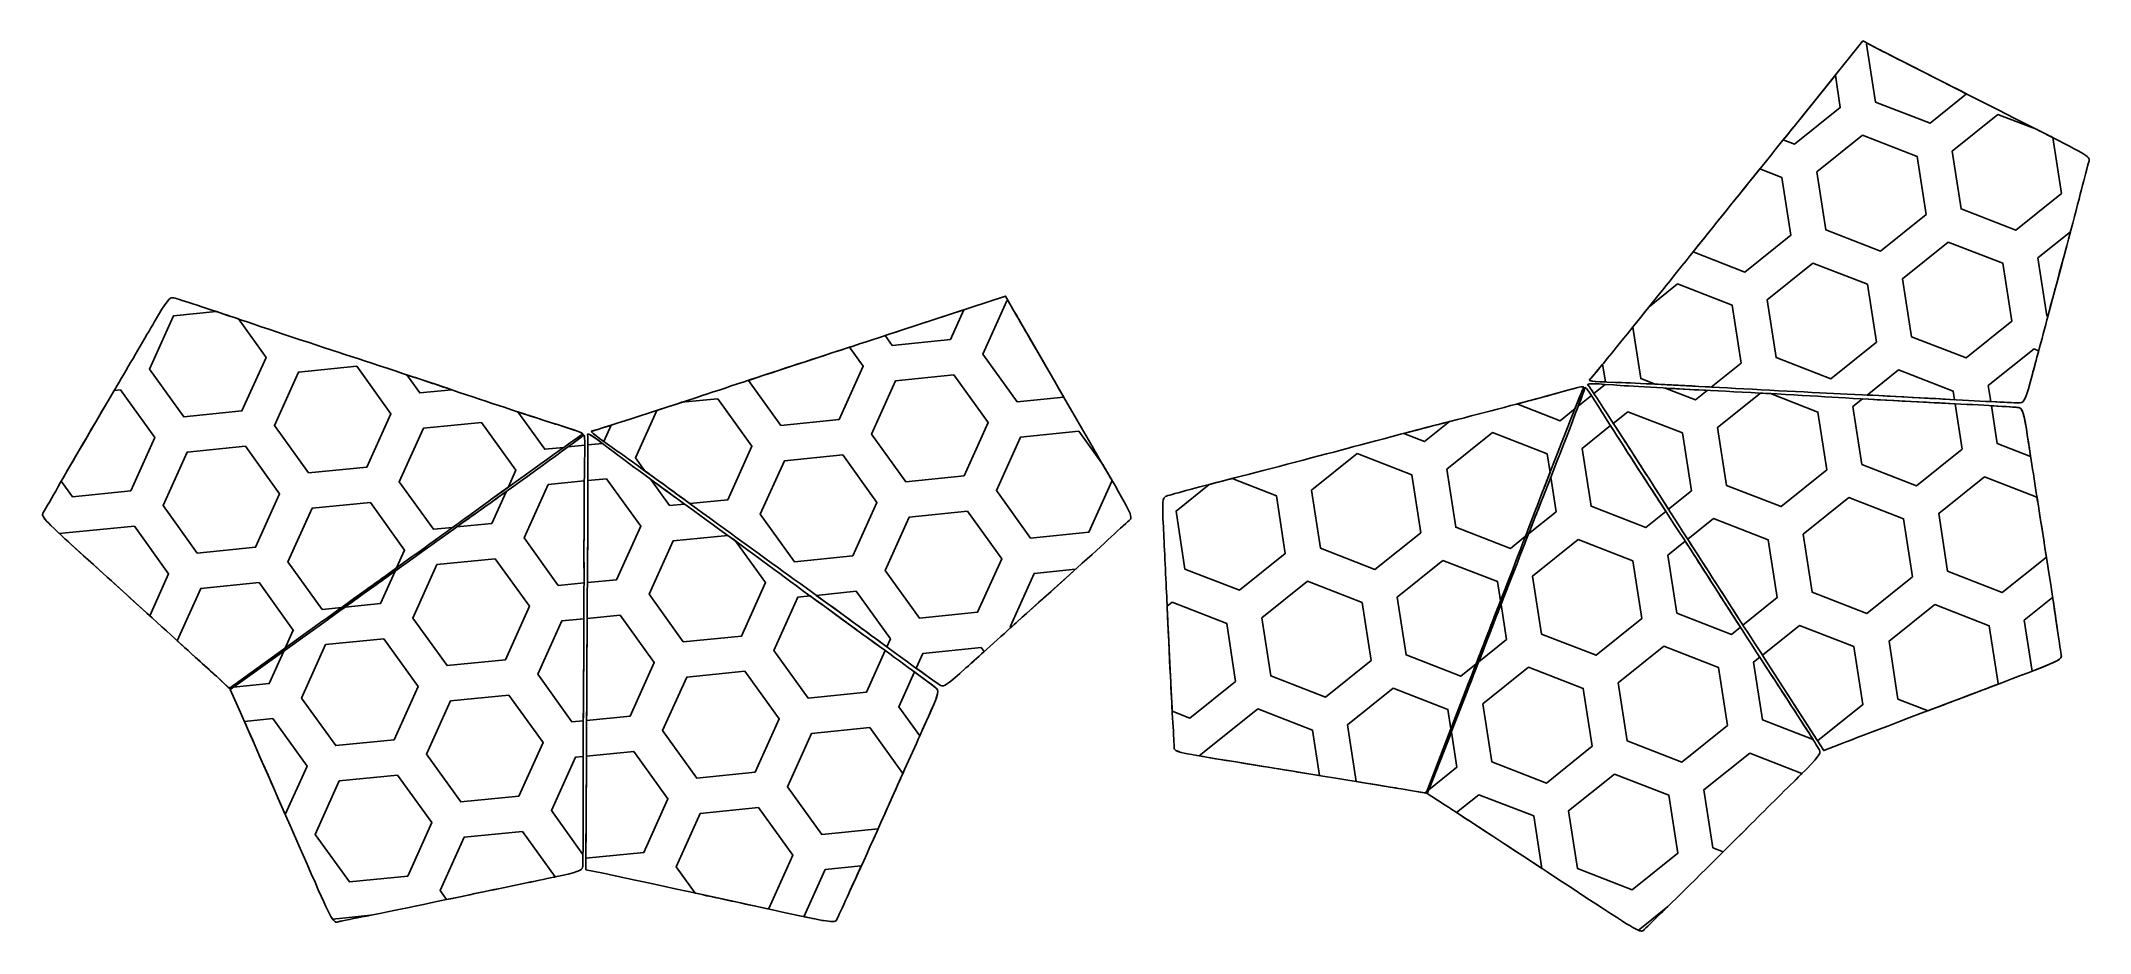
# Model space of a CAD drawing. Extents: x 34 to 1350, y 171 to 744.
import ezdxf

# ---------------------------------------------------------------- set-up
doc = ezdxf.new("R2010")
doc.units = 0
doc.layers.get('0').update_dxf_attribs({"linetype": 'CONTINUOUS'})

msp = doc.modelspace()

# ---------------------------------------------------------------- linework, layer by layer
at = {"color": 1}
for points in [[(1159.64128, 689.115088), (1203.73144, 744.004064), (1213.83248, 738.698712)], [(1344.87472, 651.369536), (1344.87472, 651.369536)], [(586.285824, 558.176992), (653.174504, 580.146184), (658.74884, 570.191008)], [(43.097262, 454.953208), (43.097262, 454.953208)], [(720.976096, 425.532056), (720.976096, 425.532056)], [(211.6714, 369.40272), (154.595528, 328.182856), (146.264616, 335.978656)], [(212.341912, 368.470384), (155.10172, 327.479008), (159.841096, 317.100344)], [(1328.7712, 365.386152), (1328.7712, 365.386152)], [(1140.58112, 347.480104), (1178.60704, 288.228416), (1189.21344, 292.433576)], [(948.55544, 326.603784), (923.18792, 260.928648), (911.9536, 262.920776)], [(949.62584, 326.187864), (923.99608, 260.614656), (933.62816, 254.499016)], [(760.598576, 306.396024), (760.598576, 306.396024)], [(384.020824, 282.193984), (383.587216, 211.791222), (394.771016, 209.532734)], [(551.5354, 194.586893), (551.5354, 194.586893)], [(1074.62968, 184.37752), (1074.62968, 184.37752)], [(239.799824, 181.435124), (239.799824, 181.435124)]]:
    msp.add_lwpolyline(points, dxfattribs=at)
at = {"color": 5}
for points in [[(1206.70904, 742.4482), (1206.0568, 741.9292), (1211.79936, 704.744912), (1246.86536, 691.11984), (1270.40752, 710.01632)], [(1213.81408, 738.700504), (1206.70904, 742.4482), (1206.70904, 742.4482)], [(1152.6624, 680.496704), (1159.91424, 677.678976), (1189.26352, 701.249584), (1186.06072, 721.998176), (1186.06072, 721.998176)], [(1186.06072, 721.998176), (1159.63752, 689.115616)], [(1290.47112, 696.87776), (1261.12912, 673.325792), (1266.86448, 636.122856), (1301.93048, 622.497792), (1331.27968, 646.068408), (1325.73528, 681.995584)], [(1315.67536, 687.084528), (1290.47112, 696.87776), (1290.47112, 696.87776)], [(1203.52728, 683.455536), (1174.178, 659.88492), (1179.92064, 622.700632), (1215.00528, 609.068312), (1244.32864, 632.627528), (1238.61192, 669.823208), (1203.52728, 683.455536), (1203.52728, 683.455536)], [(1094.74056, 608.571616), (1128.03552, 595.634688), (1157.38472, 619.205288), (1151.64216, 656.389576), (1137.58592, 661.8512), (1137.58592, 661.8512)], [(1337.09424, 621.494152), (1316.19424, 604.703736), (1321.93688, 567.519456), (1322.57072, 567.27316)], [(1337.09424, 621.494152), (1337.09424, 621.494152)], [(1258.57376, 614.840728), (1229.22448, 591.270104), (1234.96712, 554.085816), (1270.05168, 540.453504), (1299.37504, 564.012712), (1293.65832, 601.208408), (1258.57376, 614.840728), (1258.57376, 614.840728)], [(1171.64856, 601.41124), (1142.29928, 577.840632), (1148.04184, 540.656344), (1183.10784, 527.031264), (1212.44984, 550.58324), (1206.71448, 587.786176), (1171.64856, 601.41124), (1171.64856, 601.41124)], [(1084.69744, 587.970368), (1066.4872, 573.353336)], [(1106.35256, 521.773248), (1125.49872, 537.142368), (1119.76336, 574.345288), (1084.69744, 587.970368), (1084.69744, 587.970368)], [(146.049104, 570.284584), (118.804744, 567.541824), (103.31456, 533.2452), (125.290832, 502.68684), (162.733936, 506.457584), (178.2078, 540.74248), (160.411928, 565.487928), (160.411928, 565.487928)], [(575.736328, 554.758064), (580.278712, 548.441808), (617.73344, 552.196264), (626.36256, 571.33524), (626.36256, 571.33524)], [(626.36256, 571.33524), (586.282984, 558.17948)], [(654.82212, 577.218328), (653.99236, 577.138944), (638.530144, 542.837792), (660.494744, 512.295672), (690.53292, 515.298552)], [(658.734368, 570.20256), (654.82212, 577.218328), (654.82212, 577.218328)], [(1055.9904, 560.309472), (1061.0908, 527.215456), (1070.28136, 523.644416)], [(487.963656, 526.050552), (508.818928, 497.050968), (546.273648, 500.805424), (561.735856, 535.106568), (552.931336, 547.349408), (552.931336, 547.349408)], [(1313.65752, 546.211424), (1284.31552, 522.659456), (1285.90288, 512.387144)], [(1316.64024, 545.052448), (1313.65752, 546.211424), (1313.65752, 546.211424)], [(236.43132, 535.143032), (198.992856, 531.400264), (183.530616, 497.099088), (205.4952, 466.556976), (242.93372, 470.299784), (258.395912, 504.600904), (236.43132, 535.143032), (236.43132, 535.143032)], [(268.535824, 529.654816), (276.955, 517.947824), (297.452256, 520.001632), (297.452256, 520.001632)], [(619.987296, 529.502568), (582.532568, 525.748104), (567.07036, 491.446952), (589.046624, 460.888592), (626.47344, 464.647624), (641.963568, 498.9442), (619.987296, 529.502568), (619.987296, 529.502568)], [(1038.364, 524.995896), (1036.61264, 536.447648), (1036.61264, 536.447648)], [(1226.7136, 532.789184), (1206.59112, 516.619296)], [(1262.63352, 513.575448), (1261.7796, 519.16412), (1226.7136, 532.789184), (1226.7136, 532.789184)], [(46.684696, 461.233176), (53.81939, 451.312264), (91.257848, 455.055032), (106.73636, 489.367896), (84.771768, 519.910016), (84.771768, 519.910016)], [(84.771768, 519.910016), (80.67876, 519.503888)], [(468.31148, 514.257856), (445.076288, 511.934832)], [(450.367784, 446.959792), (474.797616, 449.402912), (490.276064, 483.715736), (468.31148, 514.257856), (468.31148, 514.257856)], [(1020.97512, 509.566176), (1029.43168, 516.365)], [(1024.2336, 521.8178), (1024.2336, 521.8178)], [(1025.59448, 521.289024), (1025.59448, 521.289024)], [(1030.96808, 517.613304), (1038.2712, 523.487048), (1038.2712, 523.487048)], [(1076.86208, 521.087448), (1096.15672, 513.590392), (1103.67008, 519.618496), (1103.67008, 519.618496)], [(1137.92376, 517.874176), (1110.42048, 495.796344), (1116.16312, 458.612056), (1151.24776, 444.979736), (1180.57112, 468.538952), (1174.84712, 505.716), (1144.46032, 517.522944), (1144.46032, 517.522944)], [(1203.50696, 514.148608), (1197.3644, 509.2186), (1203.10696, 472.034312), (1238.17296, 458.409248), (1267.51496, 481.961216), (1263.02256, 511.0426), (1263.02256, 511.042568)], [(339.837664, 505.869736), (357.166464, 481.773776), (369.46156, 483.003728)], [(429.164712, 506.724528), (415.394536, 476.20224), (421.151344, 468.19732)], [(981.57792, 510.884416), (1009.24288, 500.135032), (1018.87864, 507.870344)], [(1052.8, 505.93332), (1043.46664, 498.42384)], [(1078.91016, 443.304992), (1093.62, 455.09808), (1087.88464, 492.301), (1052.8, 505.93332), (1052.8, 505.93332)], [(1286.30024, 509.765216), (1290.05808, 485.475168), (1311.49664, 477.145096)], [(1304.41984, 508.410784), (1304.41984, 508.410784)], [(316.647344, 498.996904), (279.208864, 495.254112), (263.730408, 460.941288), (285.694992, 430.399168), (298.106312, 431.638808)], [(333.595656, 457.309032), (338.611944, 468.454784), (316.647344, 498.996904), (316.647344, 498.996904)], [(381.555704, 491.775224), (381.555704, 491.775224)], [(382.408128, 490.589904), (382.408128, 490.589904)], [(395.133448, 486.734224), (399.909832, 497.288664), (399.909832, 497.288664)], [(700.18708, 493.34476), (662.748592, 489.601968), (647.270136, 455.289144), (669.234736, 424.747024), (706.689448, 428.501496), (721.632296, 461.640816)], [(715.974496, 471.392112), (700.18708, 493.34476), (700.18708, 493.34476)], [(908.83936, 491.942624), (922.2804, 486.72004), (938.34232, 499.618464), (938.34232, 499.618464)], [(965.88616, 492.47796), (936.54416, 468.925984), (942.27952, 431.723064), (977.34552, 418.097984), (987.07336, 425.9048)], [(1002.82488, 466.774656), (1000.95216, 478.852896), (965.88616, 492.47796), (965.88616, 492.47796)], [(1041.63512, 496.968352), (1023.46944, 482.355456), (1029.19336, 445.178424), (1064.278, 431.546104), (1077.21536, 441.925144)], [(1041.63512, 496.968352), (1041.63512, 496.968352)], [(164.95988, 483.768448), (127.533032, 480.0094), (112.042904, 445.712816), (134.019176, 415.154456), (171.473904, 418.90892), (186.936152, 453.210088), (164.95988, 483.768448), (164.95988, 483.768448)], [(372.14368, 483.282064), (382.93964, 484.370008)], [(384.908208, 484.578616), (394.232944, 485.520016), (394.232944, 485.520016)], [(548.527504, 478.111728), (511.072776, 474.357256), (495.610552, 440.05612), (517.575144, 409.513984), (555.01364, 413.256784), (570.492096, 447.5696), (548.527504, 478.111728), (548.527504, 478.111728)], [(878.93512, 479.037088), (849.59312, 455.485144), (855.33568, 418.300824), (890.4016, 404.675752), (919.74368, 428.227752), (914.00104, 465.412008), (878.93512, 479.037088), (878.93512, 479.037088)], [(382.592568, 461.456368), (359.396968, 459.112536), (343.923072, 424.82764), (365.899336, 394.269272), (382.403624, 395.915)], [(382.592568, 461.456368), (382.592568, 461.456368)], [(384.576704, 396.147512), (403.337824, 398.012072), (418.81628, 432.324888), (396.840008, 462.883248), (396.840008, 462.883248)], [(396.840008, 462.883248), (384.921472, 461.677752)], [(425.273344, 462.4656), (437.359128, 445.66012), (446.944208, 446.616312), (446.944208, 446.616312)], [(784.00992, 459.21068), (762.667856, 442.055656), (768.384552, 404.859912), (803.46912, 391.227592), (832.79976, 414.805528), (827.07584, 451.982536), (798.66512, 463.021664), (798.66512, 463.021664)], [(989.04464, 427.49908), (1006.69472, 441.668608), (1003.27408, 463.789256), (1003.27408, 463.789256)], [(1281.77872, 464.167136), (1252.43672, 440.615168), (1258.17208, 403.412232), (1293.23808, 389.78716), (1321.61824, 412.575648)], [(1315.5584, 451.041856), (1281.77872, 464.167136), (1281.77872, 464.167136)], [(245.187552, 447.606064), (207.74908, 443.863296), (192.270584, 409.550432), (214.246848, 378.992072), (226.774416, 380.2414)], [(261.981192, 405.58524), (267.163816, 417.047704), (245.187552, 447.606064), (245.187552, 447.606064)], [(300.628064, 431.900328), (323.14972, 434.15364), (332.344368, 454.561552), (332.344368, 454.561552)], [(1194.81624, 450.752136), (1165.46696, 427.181536), (1171.2096, 389.997248), (1206.29416, 376.364928), (1235.61752, 399.924136), (1229.9008, 437.119832), (1194.81624, 450.752136), (1194.81624, 450.752136)], [(36.363958, 436.739), (35.172895, 438.395192), (35.172895, 438.395192)], [(628.715608, 441.97016), (591.26088, 438.215688), (575.798664, 403.914544), (597.774944, 373.356184), (635.201744, 377.115216), (650.69188, 411.4118), (628.715608, 441.97016), (628.715608, 441.97016)], [(1107.88376, 437.304024), (1091.2948, 423.988128)], [(1126.7384, 368.86928), (1148.69232, 386.494664), (1142.94976, 423.678952), (1107.88376, 437.304024), (1107.88376, 437.304024)], [(93.634544, 432.498944), (49.56965, 428.104736), (45.444219, 427.675296)], [(103.482456, 374.890064), (115.64584, 401.891872), (93.634544, 432.498944), (93.634544, 432.498944)], [(474.706328, 426.476136), (439.612984, 422.966416), (424.150768, 388.665272), (446.12704, 358.106912), (483.553856, 361.865944), (499.027736, 396.150848), (479.994096, 422.61744), (479.994096, 422.61744)], [(1020.93264, 423.86316), (991.59064, 400.311208), (997.33328, 363.126888), (1032.3992, 349.501816), (1061.7412, 373.053824), (1055.99864, 410.23808), (1020.93264, 423.86316), (1020.93264, 423.86316)], [(1089.67352, 422.686984), (1078.54176, 413.752056), (1084.27712, 376.549128), (1119.34304, 362.924056), (1125.07672, 367.519456)], [(1089.67352, 422.686984), (1089.67352, 422.686984)], [(325.375656, 411.464504), (287.937192, 407.72172), (272.47496, 373.42056), (294.439544, 342.87844), (331.878056, 346.621248), (347.340248, 380.922376), (325.375656, 411.464504), (325.375656, 411.464504)], [(934.00744, 410.433672), (904.66544, 386.881736), (910.4008, 349.678744), (945.48536, 336.046424), (955.30544, 343.924744)], [(970.998, 384.36692), (969.09208, 396.801352), (934.00744, 410.433672), (934.00744, 410.433672)], [(173.727784, 396.21524), (136.273008, 392.460736), (121.124752, 358.85344)], [(146.263816, 335.989296), (153.992088, 328.737024), (155.579512, 328.89324), (190.4752, 354.087264), (195.692384, 365.67312), (173.727784, 396.21524), (173.727784, 396.21524)], [(228.975424, 380.469344), (251.689952, 382.762824), (261.076344, 403.554968), (261.076344, 403.554968)], [(698.163584, 404.731512), (671.488584, 402.05332), (656.026368, 367.752184), (656.423392, 367.200112)], [(698.163584, 404.731512), (698.163584, 404.731512)], [(847.03768, 397.000072), (817.71432, 373.440824), (823.43104, 336.245144), (858.5156, 322.612824), (887.86488, 346.183432), (882.12232, 383.367752), (847.03768, 397.000072), (847.03768, 397.000072)], [(527.650032, 387.591768), (519.812768, 386.808616), (504.35056, 352.507464), (526.315144, 321.965344), (563.75364, 325.708136), (575.845456, 352.535296), (575.845456, 352.535296)], [(557.267496, 390.56308), (531.582616, 387.98108)], [(576.900448, 354.870632), (579.232096, 360.02096), (557.267496, 390.56308), (557.267496, 390.56308)], [(760.112464, 383.5706), (756.902952, 380.998312)], [(760.181384, 313.616392), (771.571768, 309.190592), (800.91376, 332.742536), (795.178432, 369.945528), (760.112464, 383.5706), (760.112464, 383.5706)], [(957.02608, 345.315992), (974.816, 359.624352), (971.34656, 382.171648), (971.34656, 382.171648)], [(1249.9, 382.122848), (1220.558, 358.57088), (1226.29336, 321.367944), (1245.60664, 313.863656)], [(1289.95688, 330.70436), (1290.70856, 331.31348), (1284.96592, 368.497768), (1249.9, 382.122848), (1249.9, 382.122848)], [(1325.60744, 386.672264), (1307.36408, 372.025176), (1312.41672, 339.250112)], [(1325.60744, 386.672264), (1325.60744, 386.672264)], [(382.35648, 372.995344), (368.1532, 371.575576), (352.674744, 337.26276), (374.639328, 306.72064), (381.951336, 307.446304)], [(382.35648, 372.995344), (382.35648, 372.995344)], [(384.080272, 307.671712), (412.094064, 310.475104), (427.55628, 344.776248), (405.59168, 375.31836), (405.59168, 375.31836)], [(405.59168, 375.31836), (384.42504, 373.201952)], [(1162.94888, 368.681976), (1139.18928, 349.612488)], [(1140.57344, 347.486912), (1174.59968, 294.463592), (1203.75744, 317.87264), (1198.0148, 355.056896), (1162.94888, 368.681976), (1162.94888, 368.681976)], [(253.904216, 360.089904), (216.477384, 356.330864), (201.003456, 322.045936), (222.97972, 291.487584), (260.41824, 295.230384), (275.880488, 329.531552), (253.904216, 360.089904), (253.904216, 360.089904)], [(189.609432, 352.208272), (157.299432, 329.07084), (180.213872, 331.360264), (189.609432, 352.208272), (189.609432, 352.208272)], [(637.46728, 354.405272), (600.0288, 350.662488), (595.758104, 341.186136)], [(639.335616, 351.80732), (637.46728, 354.405272), (637.46728, 354.405272)], [(1076.00504, 355.259736), (1046.66304, 331.7078), (1052.39832, 294.504808), (1087.48296, 280.872488), (1116.8136, 304.450408), (1111.0896, 341.627432), (1076.00504, 355.259736), (1076.00504, 355.259736)], [(1137.5276, 348.262664), (1133.60688, 345.130024), (1139.34944, 307.945704), (1171.73096, 295.363704)], [(1137.5276, 348.262664), (1137.5276, 348.262664)], [(485.796024, 339.188472), (448.341304, 335.434008), (432.87908, 301.132872), (454.855352, 270.574512), (492.282168, 274.333528), (507.772288, 308.63012), (485.796024, 339.188472), (485.796024, 339.188472)], [(594.66152, 338.771616), (584.566576, 316.361344), (597.995216, 297.688592)], [(989.03528, 341.826136), (959.71192, 318.266888), (965.43584, 281.089816), (1000.52048, 267.457504), (1029.86248, 291.009504), (1024.11992, 328.193824), (989.03528, 341.826136), (989.03528, 341.826136)], [(334.13188, 323.927528), (296.693424, 320.18476), (281.21492, 285.871896), (303.191192, 255.313544), (340.634288, 259.08428), (356.10816, 293.369176), (334.13188, 323.927528), (334.13188, 323.927528)], [(609.11176, 327.755944), (609.11176, 327.755944)], [(902.12872, 328.389416), (872.77944, 304.818744), (878.40688, 268.387272)], [(911.94712, 262.929256), (922.37992, 261.064128), (923.62544, 262.060672), (939.13888, 302.20764), (937.19464, 314.764352), (902.12872, 328.389416), (902.12872, 328.389416)], [(182.57888, 308.8204), (164.282632, 306.994544)], [(190.572992, 247.143888), (204.590184, 278.213336), (182.57888, 308.8204), (182.57888, 308.8204)], [(566.007488, 303.014432), (528.569, 299.271648), (513.090552, 264.958816), (535.055136, 234.416702), (571.271072, 238.043958)], [(587.16636, 273.592672), (566.007488, 303.014432), (566.007488, 303.014432)], [(815.20552, 315.130816), (780.66408, 287.419528), (777.440104, 284.810016)], [(854.87368, 272.20996), (850.346, 301.476768), (815.20552, 315.130816), (815.20552, 315.130816)], [(939.43776, 300.160488), (924.97032, 263.147392), (942.93, 277.561352), (939.43776, 300.160488), (939.43776, 300.160488)], [(381.88796, 284.514976), (376.893216, 284.026952), (361.430968, 249.725784), (381.714056, 221.521814)], [(381.88796, 284.514976), (381.88796, 284.514976)], [(384.018104, 282.203864), (383.627984, 219.203014), (420.834064, 222.92647), (436.296248, 257.2276), (414.331664, 287.76972), (414.331672, 287.76972)], [(414.331672, 287.76972), (384.016904, 284.740376)], [(764.886272, 287.456376), (762.984768, 288.195208), (762.984768, 288.195208)], [(1131.05152, 286.64496), (1101.70944, 263.09296), (1107.4448, 225.890024), (1114.0628, 223.318568)], [(1164.62608, 273.599368), (1131.05152, 286.64496), (1131.05152, 286.64496)], [(262.67212, 272.536704), (225.217344, 268.7822), (209.75516, 234.48107), (231.719744, 203.938952), (269.158208, 207.681724), (284.636712, 241.994584), (262.67212, 272.536704), (262.67212, 272.536704)], [(1044.12624, 273.21548), (1014.77696, 249.644808), (1020.5196, 212.460544), (1055.5856, 198.835472), (1084.92752, 222.387416), (1079.19224, 259.590408), (1044.12624, 273.21548), (1044.12624, 273.21548)], [(494.547696, 251.623592), (457.109208, 247.880808), (441.63076, 213.567974), (453.728208, 196.746275)], [(500.087856, 186.679581), (501.050072, 186.780327), (516.512296, 221.08147), (494.547696, 251.623592), (494.547696, 251.623592)], [(957.20304, 259.956872), (942.86184, 248.449704)], [(997.53528, 212.615464), (992.3436, 246.302824), (957.20304, 259.956872), (957.20304, 259.956872)], [(342.860224, 236.395134), (305.421728, 232.652326), (289.943264, 198.339502), (294.088624, 192.575309)], [(363.890656, 207.151988), (342.860224, 236.395134), (342.860224, 236.395134)], [(560.490344, 214.15515), (537.211016, 211.824982), (523.57472, 181.596104)], [(560.490344, 214.15515), (560.490344, 214.15515)], [(1078.5512, 188.195528), (1064.67792, 177.064408), (1059.58208, 172.95072), (1058.66856, 173.305648)], [(1078.5512, 188.195528), (1078.5512, 188.195528)], [(245.168928, 182.497236), (227.47, 180.731428), (220.95528, 180.061796), (220.383104, 180.857415)], [(245.168928, 182.497236), (245.168928, 182.497236)]]:
    msp.add_lwpolyline(points, dxfattribs=at)
for points in [[(1270.40752, 710.01632), (1240.61824, 725.119952), (1220.34304, 735.407408), (1213.81408, 738.700504)], [(1159.63752, 689.115616), (1157.57048, 686.56488), (1154.92144, 683.28928), (1152.6624, 680.496704)], [(1325.73528, 681.995584), (1322.78952, 683.4936), (1319.39448, 685.20976), (1315.67536, 687.084528)], [(1137.58592, 661.8512), (1123.66224, 644.590656), (1108.45832, 625.668736), (1094.74056, 608.571616)], [(1324.13888, 573.18668), (1329.6184, 593.478728), (1333.80048, 609.063136), (1337.09424, 621.494152)], [(157.91224, 566.326192), (153.771432, 567.706864), (149.860712, 569.021776), (146.049104, 570.284584)], [(160.411928, 565.487928), (159.649208, 565.747536), (158.639808, 566.077752), (157.91224, 566.326192)], [(690.53292, 515.298552), (673.797784, 544.20276), (662.41164, 563.88196), (658.734368, 570.20256)], [(1066.4872, 573.353336), (1062.90648, 568.902744), (1059.25056, 564.34704), (1055.9904, 560.309472)], [(1322.57072, 567.27316), (1323.0824, 569.199104), (1323.66712, 571.41168), (1324.13888, 573.18668)], [(586.282984, 558.17948), (583.159408, 557.168432), (579.15268, 555.867152), (575.736328, 554.758064)], [(552.931336, 547.349408), (531.84788, 540.47308), (508.785408, 532.90216), (487.963656, 526.050552)], [(1312.608, 529.925888), (1313.61616, 533.652344), (1315.14464, 539.444928), (1316.64024, 545.052448)], [(297.452256, 520.001632), (288.314112, 523.071072), (278.548208, 526.32892), (268.535824, 529.654816)], [(1029.01528, 527.2766), (1027.05776, 525.822944), (1027.92248, 525.442464), (1038.364, 524.995896)], [(1036.61264, 536.447648), (1032.41072, 531.310144), (1029.26584, 527.488456), (1029.01528, 527.2766)], [(1305.07856, 511.65228), (1307.42136, 511.920352), (1308.56416, 514.56272), (1312.608, 529.925888)], [(80.67876, 519.503888), (63.983402, 491.139912), (53.640676, 473.384072), (46.684696, 461.233176)], [(1008.04784, 518.04368), (1003.38456, 516.669688), (993.26304, 513.9674), (981.57792, 510.884416)], [(1024.2336, 521.8178), (1023.26432, 522.206328), (1019.10144, 521.131328), (1008.04784, 518.04368)], [(1018.87864, 507.870344), (1021.67096, 514.927832), (1023.7436, 520.133688), (1023.9316, 520.433176)], [(1024.8824, 520.063744), (1024.82552, 519.751816), (1023.19352, 515.398592), (1020.97512, 509.566176)], [(1023.9316, 520.433176), (1024.45672, 521.162624), (1024.67424, 521.641208), (1024.2336, 521.8178)], [(1025.59448, 521.289024), (1025.15024, 521.456232), (1024.98752, 520.956392), (1024.8824, 520.063744)], [(1029.43168, 516.365), (1027.32128, 519.593768), (1026.18552, 521.06656), (1025.59448, 521.289024)], [(1038.2712, 523.487048), (1026.90008, 524.230664), (1025.99152, 523.965944), (1027.83928, 522.262072)], [(1027.83928, 522.262072), (1027.99456, 522.099608), (1029.1324, 520.39492), (1030.96808, 517.613304)], [(1070.28136, 523.644416), (1080.336, 523.143264), (1091.7188, 522.549816), (1102.55096, 521.984424)], [(1101.5036, 519.730744), (1093.2268, 520.178208), (1084.97824, 520.639256), (1076.86208, 521.087448)], [(1103.67008, 519.618496), (1103.00816, 519.650816), (1102.14432, 519.699712), (1101.5036, 519.730744)], [(1102.55096, 521.984424), (1103.676, 521.91936), (1105.16352, 521.841152), (1106.35256, 521.773248)], [(1144.46032, 517.522944), (1142.24208, 517.64252), (1140.13992, 517.756256), (1137.92376, 517.874176)], [(1262.68808, 511.065288), (1247.09424, 511.779672), (1223.66744, 513.009888), (1203.50696, 514.148608)], [(1206.59112, 516.619296), (1225.87944, 515.653304), (1247.57928, 514.479552), (1262.63352, 513.575448)], [(365.929992, 497.437368), (361.27176, 498.82844), (351.313896, 502.08232), (339.837664, 505.869736)], [(445.076288, 511.934832), (439.647912, 510.156616), (434.099208, 508.33128), (429.164712, 506.724528)], [(1263.02256, 511.042568), (1262.90584, 511.048968), (1262.80496, 511.05908), (1262.68808, 511.065288)], [(1285.90288, 512.387144), (1296.36616, 511.877056), (1304.11936, 511.542488), (1305.07856, 511.65228)], [(1303.99528, 508.532856), (1303.096, 508.73404), (1296.0064, 509.2018), (1286.30024, 509.765216)], [(1304.41984, 508.410784), (1304.28656, 508.463008), (1304.13904, 508.500672), (1303.99528, 508.532856)], [(1309.5648, 489.56816), (1307.32112, 504.291704), (1306.4196, 507.627624), (1304.41984, 508.410784)], [(381.555704, 491.775224), (380.955024, 492.629456), (376.879344, 493.998256), (365.929992, 497.437368)], [(369.46156, 483.003728), (375.650584, 487.397048), (380.2266, 490.63072), (380.547552, 490.779216)], [(381.14308, 489.95112), (380.92528, 489.72068), (377.183552, 486.961456), (372.14368, 483.282064)], [(380.547552, 490.779216), (381.385488, 491.104336), (381.828744, 491.386936), (381.555704, 491.775224)], [(382.408128, 490.589904), (382.12692, 490.972312), (381.717968, 490.642048), (381.14308, 489.95112)], [(382.93964, 484.370008), (382.931224, 488.227264), (382.78228, 490.081128), (382.408128, 490.589904)], [(394.232944, 485.520016), (385.106552, 492.34384), (384.200592, 492.61736), (384.82044, 490.181504)], [(384.82044, 490.181504), (384.861984, 489.960664), (384.886232, 487.91128), (384.908208, 484.578616)], [(388.540536, 493.743696), (386.106952, 493.5926), (386.624384, 492.80212), (395.133448, 486.734224)], [(399.909832, 497.288664), (393.586184, 495.273368), (388.866104, 493.784664), (388.540536, 493.743696)], [(938.34232, 499.618464), (929.00856, 497.208544), (919.04584, 494.614272), (908.83936, 491.942624)], [(1066.10504, 458.944456), (1057.43352, 472.366016), (1048.1236, 486.770592), (1041.63512, 496.968352)], [(1043.46664, 498.42384), (1049.83672, 488.596096), (1057.38016, 476.946848), (1065.79296, 463.82912)], [(1311.49664, 477.145096), (1310.80848, 481.552904), (1310.05304, 486.50476), (1309.5648, 489.56816)], [(382.370744, 416.239736), (382.4204, 432.2188), (382.470904, 449.37), (382.592568, 461.456368)], [(384.921472, 461.677752), (384.902336, 449.966104), (384.873512, 436.087792), (384.772664, 420.50448)], [(421.151344, 468.19732), (429.306368, 462.294624), (438.524448, 455.590304), (447.296232, 449.209776)], [(445.1894, 447.891712), (438.495328, 452.780016), (431.832392, 457.664264), (425.273344, 462.4656)], [(721.632296, 461.640816), (719.979864, 464.5028), (718.069736, 467.792648), (715.974496, 471.392112)], [(796.112664, 462.361312), (791.88876, 461.260744), (787.893592, 460.230528), (784.00992, 459.21068)], [(798.66512, 463.021664), (797.8842, 462.823392), (796.858008, 462.549792), (796.112664, 462.361312)], [(998.47872, 455.589344), (1000.00176, 459.536096), (1001.36584, 463.008192), (1002.82488, 466.774656)], [(1003.27408, 463.789256), (1002.1132, 460.813056), (1001.08168, 458.125592), (999.87688, 455.046072)], [(1065.79296, 463.82912), (1069.6236, 457.82356), (1074.2724, 450.548704), (1078.91016, 443.304992)], [(298.106312, 431.638808), (307.53892, 438.460856), (316.330744, 444.838096), (323.85336, 450.302784)], [(324.729136, 449.084992), (317.678632, 444.065536), (309.356568, 438.14052), (300.628064, 431.900328)], [(323.85336, 450.302784), (327.282152, 452.780664), (330.318872, 454.947344), (333.595656, 457.309032)], [(332.344368, 454.561552), (329.74836, 452.699768), (327.418232, 451.009472), (324.729136, 449.084992)], [(446.944208, 446.616312), (446.406992, 447.004336), (445.70956, 447.516336), (445.1894, 447.891712)], [(447.296232, 449.209776), (448.2038, 448.541784), (449.408064, 447.665104), (450.367784, 446.959792)], [(987.07336, 425.9048), (991.26032, 436.76684), (995.15272, 446.906592), (998.47872, 455.589344)], [(999.87688, 455.046072), (996.70384, 446.993984), (992.95864, 437.48944), (989.04464, 427.49908)], [(1077.21536, 441.925144), (1073.19272, 448.116744), (1069.38216, 453.93424), (1066.10504, 458.944456)], [(1316.45064, 445.331008), (1316.1852, 447.045024), (1315.8452, 449.188608), (1315.5584, 451.041856)], [(35.172895, 438.395192), (35.44039, 437.938504), (35.822275, 437.388968), (36.363958, 436.739)], [(1321.61824, 412.575648), (1320.12952, 422.091976), (1318.4764, 432.582528), (1316.45064, 445.331008)], [(45.444219, 427.675296), (49.806567, 423.606368), (55.784906, 418.18704), (64.040374, 410.723376)], [(479.994096, 422.61744), (478.199824, 423.927264), (476.49968, 425.168896), (474.706328, 426.476136)], [(1110.80952, 389.7778), (1105.07112, 398.792232), (1097.43504, 410.677416), (1089.67352, 422.686984)], [(1091.2948, 423.988128), (1103.19408, 405.444664), (1115.49048, 386.297592), (1126.7384, 368.86928)], [(64.040374, 410.723376), (82.057056, 394.368168), (92.065816, 385.271336), (103.482456, 374.890064)], [(382.403624, 395.915), (382.407784, 403.298616), (382.385776, 410.252976), (382.370744, 416.239736)], [(384.772664, 420.50448), (384.708968, 413.381536), (384.638976, 404.748456), (384.576704, 396.147512)], [(226.774416, 380.2414), (237.81352, 388.164328), (249.556096, 396.631216), (261.981192, 405.58524)], [(261.076344, 403.554968), (249.77264, 395.441336), (239.11088, 387.771208), (228.975424, 380.469344)], [(660.962472, 371.302016), (676.620568, 385.324), (688.624168, 396.107216), (698.163584, 404.731512)], [(575.57744, 352.736712), (562.895432, 361.838576), (543.928656, 375.64408), (527.650032, 387.591768)], [(531.582616, 387.98108), (547.224336, 376.653752), (564.77424, 363.837304), (576.900448, 354.870632)], [(955.30544, 343.924744), (960.23872, 356.585592), (965.46512, 370.086008), (970.998, 384.36692)], [(971.34656, 382.171648), (966.29544, 369.206664), (961.54056, 356.963488), (957.02608, 345.315992)], [(1125.07672, 367.519456), (1119.88952, 375.573608), (1114.88536, 383.37516), (1110.80952, 389.7778)], [(1328.7524, 365.388256), (1327.96736, 370.929128), (1326.89216, 378.208616), (1325.60744, 386.672264)], [(382.12896, 333.884048), (382.234112, 344.569488), (382.313944, 358.696088), (382.35648, 372.995344)], [(384.42504, 373.201952), (384.28816, 351.1694), (384.155064, 328.41432), (384.080272, 307.671712)], [(656.423392, 367.200112), (657.902512, 368.535504), (659.599112, 370.071384), (660.962472, 371.302016)], [(756.902952, 380.998312), (758.374424, 348.118464), (759.386576, 327.59488), (760.181384, 313.616392)], [(121.124752, 358.85344), (134.499176, 346.684432), (142.303592, 339.574568), (146.263816, 335.989296)], [(1331.2, 349.267328), (1330.946, 350.53236), (1329.86416, 357.756064), (1328.7524, 365.388256)], [(575.845456, 352.535296), (575.750992, 352.604192), (575.672056, 352.667776), (575.57744, 352.736712)], [(627.70732, 341.326152), (630.584352, 343.900152), (635.024216, 347.922336), (639.335616, 351.80732)], [(1153.72584, 323.40876), (1149.22176, 330.255712), (1143.46896, 339.100616), (1137.5276, 348.262664)], [(1139.18928, 349.612488), (1139.60712, 348.967304), (1140.16496, 348.117408), (1140.57344, 347.486912)], [(1312.41672, 339.250112), (1329.71824, 345.947304), (1331.472, 347.232392), (1331.2, 349.267328)], [(381.951336, 307.446304), (381.994968, 317.0262), (382.054288, 326.294536), (382.12896, 333.884048)], [(608.822392, 328.089808), (608.17828, 328.7488), (602.49052, 333.00672), (594.66152, 338.771616)], [(595.758104, 341.186136), (604.25084, 335.053104), (610.56752, 330.54496), (611.431456, 330.113944)], [(611.431456, 330.113944), (613.541488, 329.061168), (615.940288, 330.653), (627.70732, 341.326152)], [(1245.60664, 313.863656), (1258.76016, 318.861768), (1270.21536, 323.219752), (1289.95688, 330.70436)], [(603.14996, 309.155632), (609.297688, 322.721104), (610.360992, 326.009048), (609.11176, 327.755944)], [(609.11176, 327.755944), (609.028472, 327.8724), (608.9254, 327.984408), (608.822392, 328.089808)], [(1171.73096, 295.363704), (1167.6556, 301.828136), (1161.15496, 311.937448), (1153.72584, 323.40876)], [(164.282632, 306.994544), (168.560008, 297.262504), (177.341488, 277.274096), (190.572992, 247.143888)], [(597.995216, 297.688592), (599.82192, 301.758648), (601.8888, 306.321496), (603.14996, 309.155632)], [(381.913728, 254.848528), (381.871704, 263.043992), (381.872408, 273.595144), (381.88796, 284.514976)], [(384.016904, 284.740376), (384.015304, 283.971728), (384.019464, 282.95512), (384.018104, 282.203864)], [(762.984768, 288.195208), (763.458016, 287.958248), (764.077784, 287.705832), (764.886272, 287.456376)], [(777.440104, 284.810016), (783.315568, 283.777944), (791.281984, 282.495072), (802.272, 280.7402)], [(802.272, 280.7402), (826.29272, 276.854616), (839.64288, 274.686784), (854.87368, 272.20996)], [(571.271072, 238.043958), (575.2122, 246.832848), (579.546792, 256.527992), (584.800256, 268.319024)], [(584.800256, 268.319024), (585.512384, 269.900528), (586.39624, 271.882792), (587.16636, 273.592672)], [(878.40688, 268.387272), (896.25352, 265.479424), (906.67248, 263.775176), (911.94712, 262.929256)], [(1132.10224, 241.30628), (1142.2936, 251.413672), (1156.58656, 265.566712), (1163.86104, 272.845224)], [(1163.86104, 272.845224), (1164.14456, 273.125064), (1164.35448, 273.330472), (1164.62608, 273.599368)], [(381.714056, 221.521814), (381.82284, 229.162862), (381.886096, 241.181712), (381.913728, 254.848528)], [(942.86184, 248.449704), (951.75408, 242.624184), (970.01448, 230.657256), (997.53528, 212.615464)], [(1114.0628, 223.318568), (1119.51968, 228.755504), (1125.35768, 234.564296), (1132.10224, 241.30628)], [(551.5208, 194.598898), (553.884104, 199.671602), (556.952144, 206.359977), (560.490344, 214.15515)], [(294.088624, 192.575309), (301.627504, 194.157309), (309.688704, 195.843136), (319.018608, 197.816943)], [(319.018608, 197.816943), (333.072896, 200.732325), (352.77144, 204.802413), (362.838112, 206.937013)], [(362.838112, 206.937013), (363.22836, 207.016984), (363.516376, 207.074682), (363.890656, 207.151988)], [(453.728208, 196.746275), (467.479536, 193.76359), (479.45824, 191.170323), (500.087856, 186.679581)], [(544.782048, 179.750855), (545.258944, 180.949775), (548.291, 187.594997), (551.5208, 194.598898)], [(1063.01392, 172.947568), (1063.88872, 173.896024), (1069.09752, 178.997736), (1074.62232, 184.379408)], [(1074.62232, 184.379408), (1075.75856, 185.477576), (1077.27504, 186.953624), (1078.5512, 188.195528)], [(220.383104, 180.857415), (221.948896, 178.316014), (222.80668, 177.997545), (223.83032, 178.187824)], [(223.83032, 178.187824), (225.0808, 178.505853), (232.228952, 179.942117), (239.794712, 181.440702)], [(239.794712, 181.440702), (241.345984, 181.741667), (243.422016, 182.152065), (245.168928, 182.497236)], [(523.57472, 181.596104), (541.729592, 177.775837), (543.900432, 177.896765), (544.782048, 179.750855)], [(1058.66856, 173.305648), (1061.36688, 172.02912), (1062.2596, 172.229896), (1063.01392, 172.947568)]]:
    msp.add_open_spline(points, degree=3, dxfattribs=at)
at = {"color": 1}
for points in [[(1213.83248, 738.698712), (1223.20832, 733.969728), (1248.9744, 720.831056), (1312.93936, 688.460336)], [(1072.94472, 581.352992), (1096.24272, 610.523136), (1135.26128, 659.029896), (1159.64128, 689.115088)], [(1312.93936, 688.460336), (1347.08088, 671.269368), (1349.63208, 669.715296), (1349.004, 667.13804)], [(1349.004, 667.13804), (1348.61744, 665.907032), (1346.7888, 658.840968), (1344.87472, 651.369536)], [(1344.87472, 651.369536), (1341.24712, 636.97712), (1335.35976, 614.678144), (1324.15344, 573.177984)], [(106.42472, 563.481856), (114.400752, 577.220952), (116.208096, 579.458312), (118.538072, 579.095056)], [(118.538072, 579.095056), (120.091384, 578.85288), (137.749128, 573.050232), (157.91512, 566.3262)], [(1029.02552, 527.27472), (1029.74688, 527.884728), (1049.51648, 552.16788), (1072.94472, 581.352992)], [(157.91512, 566.3262), (177.931416, 559.49284), (211.713872, 548.259184), (232.915352, 541.373672)], [(658.74884, 570.191008), (664.029488, 561.114456), (678.463704, 536.051112), (714.431224, 474.037296)], [(1324.15344, 573.177984), (1320.46624, 559.306176), (1315.30736, 539.859584), (1312.62008, 529.926232)], [(83.826544, 524.84188), (91.062752, 537.237744), (101.197584, 554.617888), (106.42472, 563.481856)], [(454.8514, 515.119384), (490.287016, 526.86728), (549.444272, 546.252048), (586.285824, 558.176992)], [(232.915352, 541.373672), (254.116792, 534.48812), (289.282768, 522.773616), (311.070944, 515.398832)], [(1044.87568, 524.737024), (1028.1928, 525.333336), (1026.7164, 525.56), (1029.02552, 527.27472)], [(1312.62008, 529.926232), (1308.57624, 514.56308), (1307.42744, 511.926304), (1305.08464, 511.658208)], [(43.097262, 454.953208), (50.41428, 467.866872), (62.00849, 487.8038), (83.826544, 524.84188)], [(311.070944, 515.398832), (332.87924, 508.153504), (357.584032, 499.926256), (365.945608, 497.429296)], [(388.548104, 493.736536), (389.4854, 493.854536), (419.298488, 503.429928), (454.8514, 515.119384)], [(952.26808, 503.1862), (974.49968, 509.00448), (999.69472, 515.579072), (1008.06536, 518.045416)], [(1023.93856, 520.434048), (1023.43616, 519.634016), (1011.96192, 490.499), (998.48808, 455.58336)], [(1024.88856, 520.064904), (1024.71904, 519.135544), (1013.51168, 489.896824), (999.87664, 455.043832)], [(1008.06536, 518.045416), (1024.14328, 522.536544), (1025.61896, 522.76832), (1023.93856, 520.434048)], [(1034.98472, 507.585664), (1026.15704, 521.754104), (1025.22512, 522.921368), (1024.88856, 520.064904)], [(1043.8788, 523.093184), (1027.22656, 524.267968), (1025.73448, 524.199048), (1027.84904, 522.249248)], [(1027.84904, 522.249248), (1028.5016, 521.56628), (1045.58696, 495.325088), (1065.7908, 463.821848)], [(1101.52264, 519.72864), (1078.57576, 520.969208), (1052.574, 522.356184), (1043.8788, 523.093184)], [(1102.55152, 521.974816), (1079.60232, 523.172672), (1053.6, 524.548552), (1044.87568, 524.737024)], [(1183.76192, 515.291744), (1161.51144, 516.64492), (1124.49808, 518.615936), (1101.52264, 519.72864)], [(1184.79792, 517.6728), (1162.52936, 518.684824), (1125.51552, 520.646752), (1102.55152, 521.974816)], [(1262.69064, 511.058464), (1241.56224, 512.026392), (1206.01232, 513.93852), (1183.76192, 515.291744)], [(1263.73096, 513.519072), (1242.61888, 514.79536), (1207.06648, 516.660808), (1184.79792, 517.6728)], [(1305.08464, 511.658208), (1303.5228, 511.479512), (1284.95816, 512.387896), (1263.73096, 513.519072)], [(872.59032, 482.342744), (894.11704, 488.131688), (929.98272, 497.487392), (952.26808, 503.1862)], [(1066.11144, 458.951712), (1053.64056, 478.253856), (1039.49432, 500.114728), (1034.98472, 507.585664)], [(1304.0088, 508.52704), (1302.47464, 508.870304), (1283.91824, 509.93408), (1262.69064, 511.058464)], [(1309.56608, 489.563416), (1307.17288, 505.268576), (1306.31, 508.012248), (1304.0088, 508.52704)], [(380.55384, 490.776168), (379.69644, 490.379504), (354.191336, 472.213704), (323.85792, 450.29268)], [(381.148912, 489.948712), (380.500016, 489.26212), (355.16208, 470.863864), (324.72768, 449.083264)], [(365.945608, 497.429296), (381.871928, 492.426952), (383.235272, 491.8166), (380.55384, 490.776168)], [(382.807304, 473.982704), (383.13328, 490.673008), (382.988552, 492.159656), (381.148912, 489.948712)], [(398.718728, 482.132152), (385.400608, 492.197056), (384.112272, 492.952904), (384.821568, 490.165472)], [(384.821568, 490.165472), (384.996224, 489.237112), (385.009176, 457.924016), (384.766904, 420.499552)], [(400.450728, 482.96652), (386.791424, 492.563264), (385.67744, 493.558312), (388.548104, 493.736536)], [(1316.4516, 445.333152), (1314.25512, 459.517504), (1311.18576, 479.401224), (1309.56608, 489.563416)], [(382.38008, 416.24232), (382.451448, 439.222552), (382.513672, 465.2612), (382.807304, 473.982704)], [(445.204184, 447.879592), (426.645368, 461.43204), (405.605656, 476.772984), (398.718728, 482.132152)], [(447.291456, 449.201416), (428.70744, 462.719304), (407.661168, 478.051288), (400.450728, 482.96652)], [(714.431224, 474.037296), (733.67644, 441.01016), (734.967616, 438.316312), (733.0358, 436.498392)], [(796.115064, 462.36288), (816.61992, 467.549352), (851.0636, 476.553728), (872.59032, 482.342744)], [(756.144536, 451.59476), (757.578664, 452.23876), (775.544384, 457.003144), (796.115064, 462.36288)], [(1065.7908, 463.821848), (1085.86688, 432.347224), (1119.52608, 379.979224), (1140.58112, 347.480104)], [(34.931274, 440.84604), (35.630682, 441.930304), (39.269042, 448.257648), (43.097262, 454.953208)], [(323.85792, 450.29268), (293.653896, 428.351384), (243.161544, 391.939016), (211.6714, 369.40272)], [(324.72768, 449.083264), (294.315232, 427.431768), (243.727688, 391.151768), (212.341912, 368.470384)], [(511.722064, 399.316672), (493.808448, 412.583752), (463.856672, 434.418736), (445.204184, 447.879592)], [(513.888888, 400.747648), (495.77404, 413.738648), (465.816928, 435.566256), (447.291456, 449.201416)], [(754.504112, 431.90176), (753.698344, 447.767784), (753.993352, 450.628768), (756.144536, 451.59476)], [(998.48808, 455.58336), (985.13368, 420.72128), (962.66344, 362.66592), (948.55544, 326.603784)], [(999.87664, 455.043832), (986.18952, 420.311032), (963.56728, 362.31472), (949.62584, 326.187864)], [(1110.81328, 389.779928), (1098.84248, 408.584512), (1078.70264, 439.701472), (1066.11144, 458.951712)], [(64.044086, 410.717184), (35.689136, 436.352448), (33.641726, 438.527864), (34.931274, 440.84604)], [(733.0358, 436.498392), (732.040512, 435.677288), (726.654624, 430.751296), (720.976096, 425.532056)], [(1328.7712, 365.386152), (1326.68912, 380.081944), (1323.19752, 402.879176), (1316.4516, 445.333152)], [(720.976096, 425.532056), (710.08732, 415.445656), (692.992968, 399.963784), (660.969928, 371.286792)], [(756.630864, 387.18932), (755.937376, 401.52596), (754.955824, 421.621256), (754.504112, 431.90176)], [(146.264616, 335.978656), (138.479936, 343.026272), (117.124632, 362.531776), (64.044086, 410.717184)], [(382.133256, 333.883784), (382.352552, 356.174232), (382.437808, 393.240024), (382.38008, 416.24232)], [(384.766904, 420.499552), (384.433144, 383.168736), (384.092624, 320.917384), (384.020824, 282.193984)], [(575.575904, 352.729608), (558.39276, 365.061928), (529.6356, 386.04956), (511.722064, 399.316672)], [(577.789648, 354.224968), (560.788392, 366.80684), (532.00368, 387.756704), (513.888888, 400.747648)], [(760.598576, 306.396024), (759.69048, 321.210776), (758.53808, 344.245064), (756.630864, 387.18932)], [(1153.73576, 323.4074), (1142.11208, 341.077568), (1122.78392, 370.975304), (1110.81328, 389.779928)], [(660.969928, 371.286792), (650.315096, 361.669272), (635.386712, 348.181208), (627.717616, 341.319872)], [(1331.2064, 349.268928), (1330.95256, 350.53388), (1329.88288, 357.753944), (1328.7712, 365.386152)], [(608.83056, 328.07756), (607.73172, 329.201848), (592.756864, 340.212032), (575.575904, 352.729608)], [(611.439784, 330.115608), (610.033096, 330.817472), (594.966576, 341.70192), (577.789648, 354.224968)], [(1293.0856, 331.88796), (1328.85632, 345.3646), (1331.558, 346.63964), (1331.2064, 349.268928)], [(381.92132, 254.841976), (381.813, 275.992208), (381.91388, 311.593384), (382.133256, 333.883784)], [(627.717616, 341.319872), (615.950608, 330.646712), (613.549816, 329.062856), (611.439784, 330.115608)], [(1189.21344, 292.433576), (1199.0376, 296.142496), (1226.05072, 306.477088), (1293.0856, 331.88796)], [(159.841096, 317.100344), (164.045088, 307.47752), (175.740648, 281.025256), (204.529352, 215.370174)], [(603.148472, 309.150928), (609.706096, 323.620808), (610.478856, 326.391208), (608.83056, 328.07756)], [(1175.95, 288.477056), (1175.32696, 289.920392), (1165.29112, 305.56492), (1153.73576, 323.4074)], [(584.802256, 268.320272), (590.695496, 281.408072), (598.964856, 299.749304), (603.148472, 309.150928)], [(761.445824, 290.117888), (761.440864, 291.408152), (761.040536, 298.696), (760.598576, 306.396024)], [(802.27848, 280.737032), (764.531376, 286.764376), (761.62892, 287.471496), (761.445824, 290.117888)], [(911.9536, 262.920776), (901.58512, 264.583608), (873.048, 269.289448), (802.27848, 280.737032)], [(1163.86384, 272.842808), (1175.17048, 284.002472), (1176.88464, 286.312064), (1175.95, 288.477056)], [(551.5354, 194.586893), (557.803448, 208.041001), (567.307592, 229.054702), (584.802256, 268.320272)], [(1132.10616, 241.296336), (1142.29744, 251.40364), (1156.58936, 265.564328), (1163.86384, 272.842808)], [(381.495504, 213.448494), (381.76024, 214.998126), (381.878384, 233.58455), (381.92132, 254.841976)], [(933.62816, 254.499016), (942.39936, 248.725032), (966.62712, 232.928768), (1026.55992, 193.591256)], [(1074.62968, 184.37752), (1085.30208, 194.692592), (1101.70448, 210.905896), (1132.10616, 241.296336)], [(204.529352, 215.370174), (219.80856, 180.331414), (221.219392, 177.698095), (223.827376, 178.182956)], [(362.83916, 206.933441), (378.402176, 210.122726), (381.098424, 211.124054), (381.495504, 213.448494)], [(239.799824, 181.435124), (254.370648, 184.262258), (276.960792, 188.909166), (319.016488, 197.806463)], [(319.016488, 197.806463), (333.070704, 200.721782), (352.772528, 204.798872), (362.83916, 206.933441)], [(394.771016, 209.532734), (405.028552, 207.2848), (433.307632, 201.217995), (503.355864, 185.965729)], [(503.355864, 185.965729), (540.689376, 177.757346), (543.649328, 177.35297), (544.788296, 179.748702)], [(544.788296, 179.748702), (545.265224, 180.947496), (548.305544, 187.583007), (551.5354, 194.586893)], [(1026.55992, 193.591256), (1058.47376, 172.55144), (1061.09232, 171.113352), (1063.01408, 172.94188)], [(1063.01408, 172.94188), (1063.88888, 173.890312), (1069.10488, 178.99592), (1074.62968, 184.37752)], [(223.827376, 178.182956), (225.077856, 178.500961), (232.234136, 179.936573), (239.799824, 181.435124)]]:
    msp.add_open_spline(points, degree=3, dxfattribs=at)

doc.saveas('drawing.dxf')
